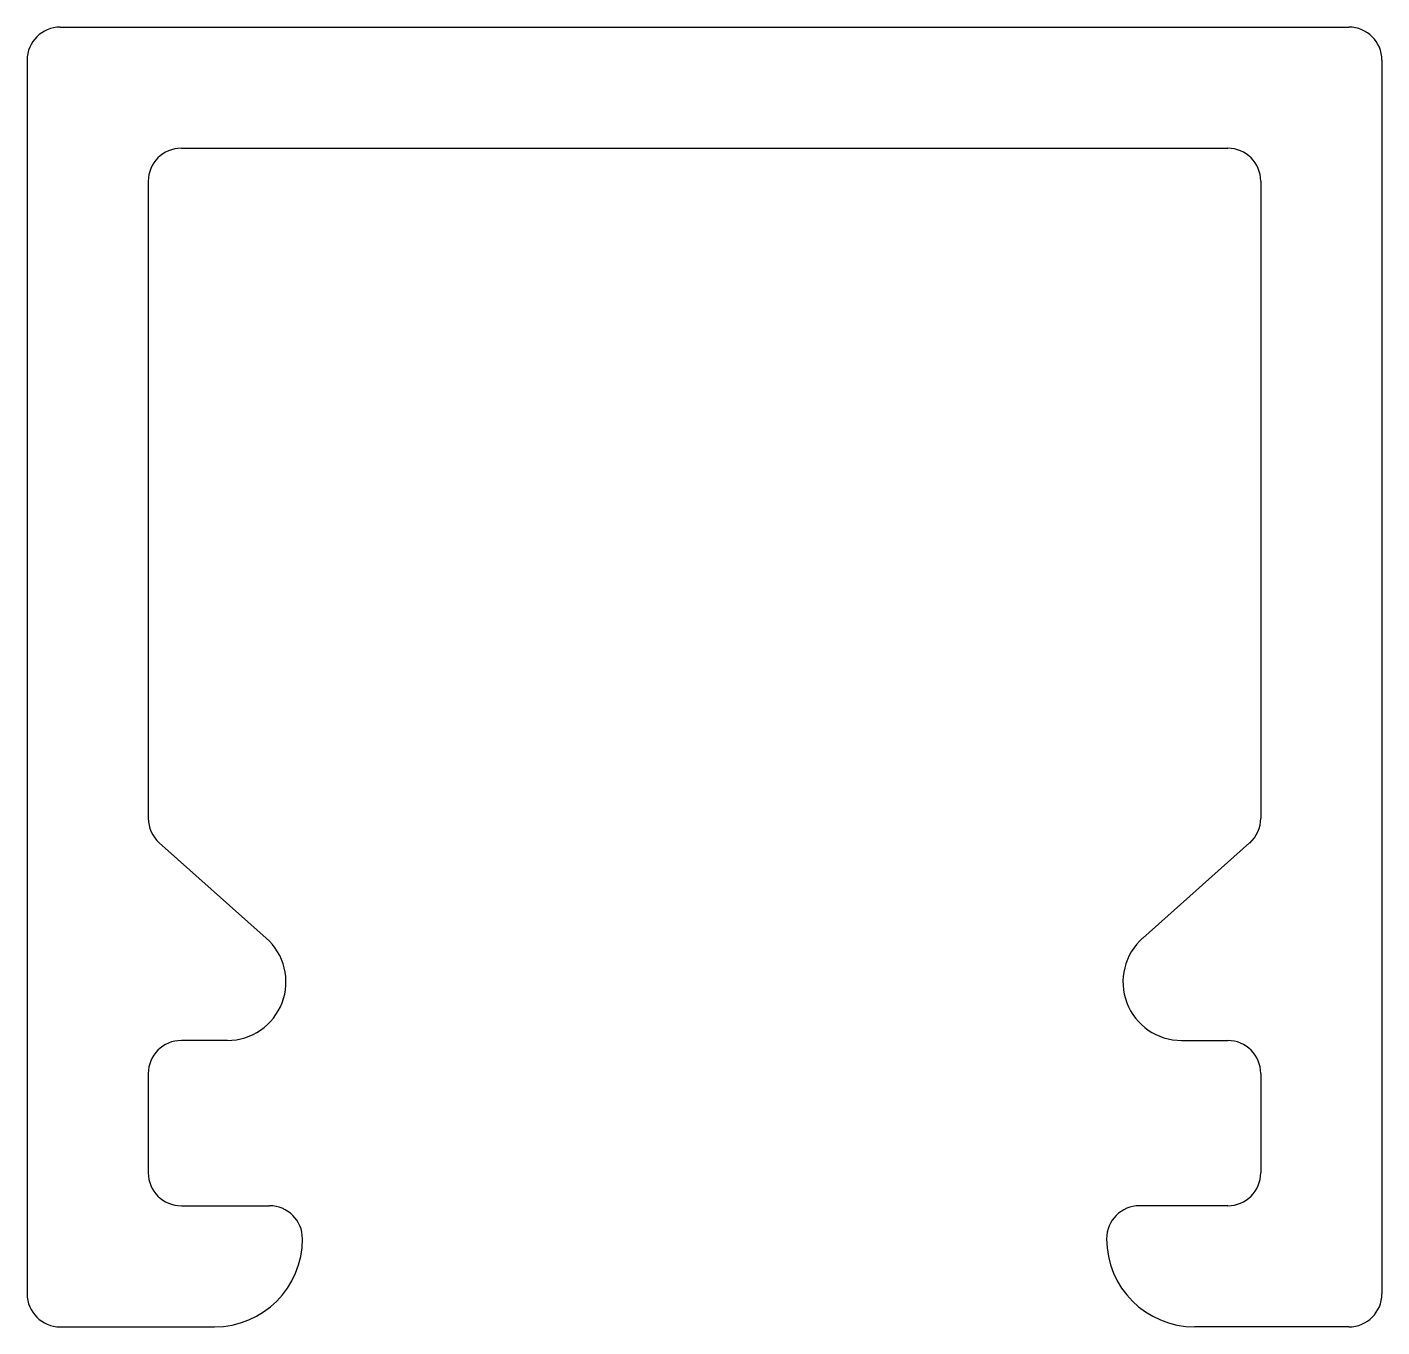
# Model space of a CAD drawing. Extents: x 0.4 to 12.7, y 0.5 to 12.3.
import ezdxf

# ---------------------------------------------------------------- set-up
doc = ezdxf.new("R2010")
doc.units = 0
doc.layers.get('0').update_dxf_attribs({"linetype": 'CONTINUOUS'})

msp = doc.modelspace()

# ---------------------------------------------------------------- linework, layer by layer
for p, q in [((0.734, 12.27), (12.434, 12.27)), ((0.434, 11.97), (0.434, 0.77)), ((12.734, 11.97), (12.734, 0.77)), ((1.834, 11.17), (11.334, 11.17)), ((1.534, 10.87), (1.534, 5.087)), ((11.634, 10.87), (11.634, 5.087)), ((1.634, 4.863), (2.605, 4)), ((11.533, 4.863), (10.562, 4)), ((2.252, 3.07), (1.834, 3.07)), ((10.915, 3.07), (11.334, 3.07)), ((1.534, 2.77), (1.534, 1.87)), ((11.634, 2.77), (11.634, 1.87)), ((1.834, 1.57), (2.634, 1.57)), ((11.334, 1.57), (10.534, 1.57)), ((0.734, 0.47), (2.134, 0.47)), ((12.434, 0.47), (11.034, 0.47))]:
    msp.add_line(p, q)
for centre, radius, start, end in [((0.734, 11.97), 0.3, 90, 180), ((12.434, 11.97), 0.3, 0, 90), ((1.834, 10.87), 0.3, 90, 180), ((11.334, 10.87), 0.3, 0, 90), ((1.834, 5.087), 0.3, 180, 228.3748), ((11.334, 5.087), 0.3, 311.6252, 360), ((2.252, 3.602), 0.532, 270, 48.3748), ((10.915, 3.602), 0.532, 131.6252, 270), ((1.834, 2.77), 0.3, 90, 180), ((11.334, 2.77), 0.3, 0, 90), ((1.834, 1.87), 0.3, 180, 270), ((11.334, 1.87), 0.3, 270, 0), ((2.634, 1.27), 0.3, 0, 90), ((10.534, 1.27), 0.3, 90, 180), ((2.134, 1.27), 0.8, 270, 360), ((11.034, 1.27), 0.8, 180, 270), ((0.734, 0.77), 0.3, 180, 270), ((12.434, 0.77), 0.3, 270, 0)]:
    msp.add_arc(centre, radius, start, end)

doc.saveas('drawing.dxf')
